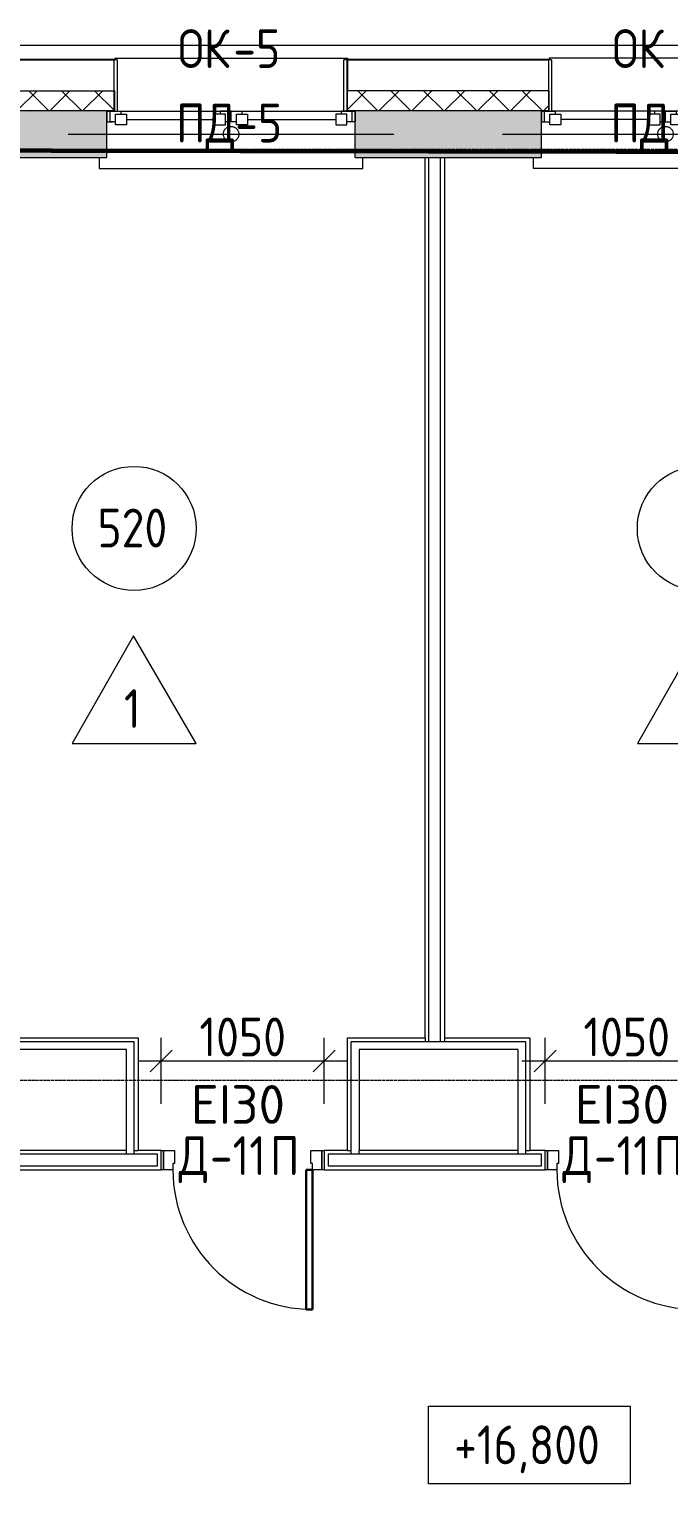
# Model space of a CAD drawing. Header units: millimetres. Extents: x -56773 to 221258, y -262288 to 26541.
# Drawn here: x 16107 to 20231, y -249509 to -240132 of the extents above; entities that cross this region are included whole.
import ezdxf

# ---------------------------------------------------------------- set-up
doc = ezdxf.new("R2010")
doc.units = ezdxf.units.MM
doc.linetypes.add('ADSK_Линия сетки', pattern=[25, 20, -2.5, 0, -2.5])
doc.linetypes.add('ADSK_Невидимые', pattern=[5, 3, -2])
for name, color, linetype, lineweight in [('3.1 Штукатурка внешн стен для инвесторов', 5, 'Continuous', 60), ('_ Окна', 7, 'Continuous', 18), ('Аннотация', 7, 'Continuous', 20), ('Двери', 7, 'Continuous', 9), ('Марки дверей', 7, 'Continuous', 20), ('Марки окон', 7, 'Continuous', 20), ('Марки помещений', 7, 'Continuous', 20), ('Обобщенные модели', 7, 'ADSK_Невидимые', 18), ('Окна', 7, 'Continuous', 9), ('Оси', 7, 'Continuous', 9), ('Отметки', 7, 'Continuous', 9), ('Панели витража', 7, 'Continuous', 9), ('Размеры', 7, 'Continuous', 9), ('Стены внутренние', 7, 'Continuous', 18), ('Стены наружные', 7, 'Continuous', 18), ('Стены несущие', 7, 'Continuous', 30), ('Стены отделка', 7, 'Continuous', 30), ('Стены штриховка', 7, 'Continuous', 9)]:
    doc.layers.add(name, color=color, linetype=linetype, lineweight=lineweight)
doc.styles.add('GOST Common_2', font='', dxfattribs={"width": 0.9, "height": 250})
doc.styles.add('ISOCPEUR', font='isocpeur.ttf', dxfattribs={"height": 250})
doc.styles.get('GOST Common_2').set_extended_font_data('GOST Common')
doc.dimstyles.new('ADSK_Основной_2_5_мм', dxfattribs={"dimscale": 304.8, "dimtxt": 251.428749, "dimasz": 0.463911, "dimexe": 0.492126, "dimexo": 0.984252, "dimgap": 0.098425, "dimtad": 1, "dimrnd": 0.01, "dimdsep": 46, "dimtxsty": 'GOST Common_2', "dimblk1": 'OBLIQUE', "dimblk2": 'OBLIQUE', "dimsah": 1, "dimcen": 0.09, "dimdle": 0.492126, "dimazin": 2, "dimtfac": 1, "dimtdec": 4, "dimtix": 1, "dimtmove": 0, "dimatfit": 3, "dimfxl": 1, "dimtvp": 1, "dimtolj": 1, "dimtzin": 0, "dimlwd": 20, "dimlwe": 20, "dimarcsym": 2})

# ---------------------------------------------------------------- blocks, each defined once
blk = doc.blocks.new('ОКНО L03 _2СТ_RS - ОК-5_1600х2000h-3556607-Маркировочный 5-й')
at = {"layer": '_ Окна'}
for p, q in [((-838.1, -149), (-838.1, -79)), ((-838.1, -79), (-803.1, -79)), ((-818.1, -79), (-818.1, -149)), ((-783.1, -79), (-818.1, -79)), ((-713.1, -59), (-783.1, -59)), ((-783.1, -59), (-783.1, -129)), ((-713.1, -129), (-713.1, -59)), ((-143.1, -129), (-143.1, -59)), ((-143.1, -59), (-73.1, -59)), ((-73.1, -59), (-73.1, -129)), ((-38.1, -79), (-73.1, -79)), ((-38.1, -79), (-38.1, -149)), ((-38.1, -79), (-38.1, -149)), ((-3.1, -79), (-38.1, -79)), ((66.9, -59), (-3.1, -59)), ((-3.1, -59), (-3.1, -129)), ((66.9, -129), (66.9, -59)), ((636.9, -129), (636.9, -59)), ((636.9, -59), (706.9, -59)), ((706.9, -59), (706.9, -129)), ((741.9, -79), (706.9, -79)), ((761.9, -79), (726.9, -79)), ((741.9, -79), (741.9, -149)), ((761.9, -149), (761.9, -79)), ((-838.1, -149), (-833.1, -149)), ((-818.1, -149), (-748.1, -149)), ((-783.1, -129), (-713.1, -129)), ((-748.1, -149), (-748.1, -129)), ((-713.1, -94), (-143.1, -94)), ((-73.1, -129), (-143.1, -129)), ((-108.1, -149), (-108.1, -129)), ((-38.1, -149), (-108.1, -149)), ((-38.1, -149), (31.9, -149)), ((-3.1, -129), (66.9, -129)), ((31.9, -149), (31.9, -129)), ((66.9, -94), (636.9, -94)), ((706.9, -129), (636.9, -129)), ((671.9, -149), (671.9, -129)), ((741.9, -149), (671.9, -149)), ((761.9, -149), (756.9, -149))]:
    blk.add_line(p, q, dxfattribs=at)
blk = doc.blocks.new('Подоконник_ - ПД-5-3556614-Маркировочный 5-й')
at = {"layer": 'Окна'}
for p, q in [((-850, 300), (850, 300)), ((-850, 229), (-850, 300)), ((850, 300), (850, 229))]:
    blk.add_line(p, q, dxfattribs=at)
blk = doc.blocks.new('ОКНО L03 _2СТ_RS - ОК-5_1600х2000h-3556615-Маркировочный 5-й')
at = {"layer": '_ Окна'}
for p, q in [((-838.1, 149), (-838.1, 79)), ((-838.1, 149), (-833.1, 149)), ((-818.1, 149), (-748.1, 149)), ((-818.1, 79), (-818.1, 149)), ((-783.1, 59), (-783.1, 129)), ((-783.1, 129), (-713.1, 129)), ((-748.1, 149), (-748.1, 129)), ((-713.1, 129), (-713.1, 59)), ((-713.1, 94), (-143.1, 94)), ((-143.1, 129), (-143.1, 59)), ((-73.1, 129), (-143.1, 129)), ((-108.1, 149), (-108.1, 129)), ((-38.1, 149), (-108.1, 149)), ((-73.1, 59), (-73.1, 129)), ((-38.1, 79), (-38.1, 149)), ((-38.1, 149), (31.9, 149)), ((-38.1, 79), (-38.1, 149)), ((-3.1, 59), (-3.1, 129)), ((-3.1, 129), (66.9, 129)), ((31.9, 149), (31.9, 129)), ((66.9, 129), (66.9, 59)), ((66.9, 94), (636.9, 94)), ((636.9, 129), (636.9, 59)), ((706.9, 129), (636.9, 129)), ((671.9, 149), (671.9, 129)), ((741.9, 149), (671.9, 149)), ((706.9, 59), (706.9, 129)), ((741.9, 79), (741.9, 149)), ((761.9, 149), (756.9, 149)), ((761.9, 149), (761.9, 79)), ((-838.1, 79), (-803.1, 79)), ((-783.1, 79), (-818.1, 79)), ((-713.1, 59), (-783.1, 59)), ((-143.1, 59), (-73.1, 59)), ((-38.1, 79), (-73.1, 79)), ((-3.1, 79), (-38.1, 79)), ((66.9, 59), (-3.1, 59)), ((636.9, 59), (706.9, 59)), ((741.9, 79), (706.9, 79)), ((761.9, 79), (726.9, 79))]:
    blk.add_line(p, q, dxfattribs=at)
blk = doc.blocks.new('Подоконник_ - ПД-5-3556619-Маркировочный 5-й')
at = {"layer": 'Окна'}
for p, q in [((-850, -229), (-850, -300)), ((850, -300), (850, -229)), ((-850, -300), (850, -300))]:
    blk.add_line(p, q, dxfattribs=at)
blk = doc.blocks.new('Отлив_ - ОЦC-3495648-Маркировочный 5-й')
at = {"layer": 'Окна'}
for p, q in [((-750, 0), (-745, 0)), ((-725, 0), (735, 0)), ((-750, -328.5), (-750, -131)), ((-750, -341), (-750, -333.5)), ((-750, -341), (750, -341)), ((-750, -341), (750, -341)), ((750, -341), (750, -333.5))]:
    blk.add_line(p, q, dxfattribs=at)
blk = doc.blocks.new('Отлив_ - ОЦC-3495650-Маркировочный 5-й')
at = {"layer": 'Окна'}
for p, q in [((-750, 341), (-750, 333.5)), ((-750, 341), (750, 341)), ((-750, 341), (750, 341)), ((750, 341), (750, 333.5)), ((750, 328.5), (750, 131)), ((-735, 0), (725, 0)), ((745, 0), (750, 0))]:
    blk.add_line(p, q, dxfattribs=at)
blk = doc.blocks.new('Дверь однопольная противопожарная - Д-11П 1100х2200 Дверной блок однопольный глухой_ EI30_ правое открывание-2274260-Маркировочный 5-й')
at = {"layer": 'Двери', "lineweight": 30}
for p, q in [((-450, 962.5), (-410, 962.5)), ((-450, 62.5), (-450, 962.5)), ((-410, 962.5), (-410, 62.5)), ((-410, 62.5), (-450, 62.5))]:
    blk.add_line(p, q, dxfattribs=at)
at = {"layer": 'Двери'}
for p, q in [((-525, 62.5), (-510, 62.5)), ((-525, -62.5), (-525, 62.5)), ((-510, 62.5), (-450, 62.5)), ((-510, -62.5), (-510, 62.5)), ((-510, 62.5), (-510, -62.5)), ((-450, 62.5), (-450, 22.5)), ((-450, 22.5), (-440, 22.5)), ((-440, 22.5), (-440, -62.5)), ((440, 22.5), (450, 22.5)), ((440, -62.5), (440, 22.5)), ((450, 62.5), (510, 62.5)), ((450, 22.5), (450, 62.5)), ((510, 62.5), (510, -62.5)), ((510, 62.5), (525, 62.5)), ((510, -62.5), (510, 62.5)), ((525, 62.5), (525, -62.5)), ((-510, -62.5), (-525, -62.5)), ((-440, -62.5), (-510, -62.5)), ((510, -62.5), (440, -62.5)), ((525, -62.5), (510, -62.5))]:
    blk.add_line(p, q, dxfattribs=at)
blk.add_arc((-450, 62.5), 900, 0, 90, dxfattribs=at)
blk = doc.blocks.new('Обобщенные модели 10 - Обобщенные модели 10-1218172-Маркировочный 5-й')
at = {"layer": 'Обобщенные модели'}
for p, q in [((16665, 9984), (16645, 9984)), ((16645, 9984), (16645, 9654)), ((16665, 9984), (16665, 9654)), ((18145, 9984), (18125, 9984)), ((18125, 9984), (18125, 9654)), ((18145, 9984), (18145, 9654)), ((19465, 9984), (19445, 9984)), ((19445, 9984), (19445, 9654)), ((19465, 9984), (19465, 9654)), ((16645, 9654), (16665, 9654)), ((18125, 9654), (18145, 9654)), ((19445, 9654), (19465, 9654))]:
    blk.add_line(p, q, dxfattribs=at)
blk = doc.blocks.new('Системная панель - 1_Алюминиевая панель RAL 1013-3044054-Маркировочный 5-й')
at = {"layer": 'Панели витража', "lineweight": 18}
for p, q in [((-1735, 2.5), (1735, 2.5)), ((-1735, -2.5), (-1735, 2.5)), ((1735, -2.5), (1735, 2.5)), ((1735, -2.5), (-1735, -2.5))]:
    blk.add_line(p, q, dxfattribs=at)
blk = doc.blocks.new('Системная панель - 1_Алюминиевая панель гладкая RAL 1013-3044055-Маркировочный 5-й')
at = {"layer": 'Панели витража', "lineweight": 18}
for p, q in [((-100, 2.5), (100, 2.5)), ((-100, -2.5), (-100, 2.5)), ((100, -2.5), (100, 2.5)), ((100, -2.5), (-100, -2.5))]:
    blk.add_line(p, q, dxfattribs=at)
blk = doc.blocks.new('Системная панель - 1_Алюминиевая панель RAL 1013-3044056-Маркировочный 5-й')
at = {"layer": 'Панели витража', "lineweight": 18}
for p, q in [((-450, 2.5), (450, 2.5)), ((-450, -2.5), (-450, 2.5)), ((450, -2.5), (450, 2.5)), ((450, -2.5), (-450, -2.5))]:
    blk.add_line(p, q, dxfattribs=at)
blk = doc.blocks.new('Обобщенные модели 13 - Обобщенные модели 1-3016844-Маркировочный 5-й')
at = {"layer": 'Обобщенные модели'}
blk.add_line((13072.5, 10077.5), (41527.5, 10077.5), dxfattribs=at)
blk = doc.blocks.new('BS_Перемычка металлическая - BS_Перемычка металлическая-3881251-Маркировочный 5-й')
at = {"layer": 'Обобщенные модели', "linetype": 'ADSK_Невидимые', "lineweight": 18}
blk.add_line((-1050, 0), (1050, 0), dxfattribs=at)
blk.add_circle((0, 0), 50, dxfattribs=at)
blk = doc.blocks.new('ADSK_Марка_Помещение_ОдноЗначение - Номер-159740-Маркировочный 5-й')
at = {"layer": 'Марки помещений'}
blk.add_circle((0, 0), 4, dxfattribs=at)
blk = doc.blocks.new('_Oblique')
at = {"color": 0, "linetype": 'ByBlock', "lineweight": -2}
blk.add_line((-0.5, -0.5), (0.5, 0.5), dxfattribs=at)
blk = doc.blocks.new('*D6864')
at = {"layer": 'Defpoints', "color": 0, "lineweight": 25, "transparency": 16777216}
for p in [(18009.4, -246782.8), (16959.4, -247358.7), (18009.4, -247358.7)]:
    blk.add_point(p, dxfattribs=at)
at = {"layer": 'Размеры', "color": 0, "lineweight": 20, "transparency": 16777216}
for p, q in [((16959.4, -247058.7), (16959.4, -246632.8)), ((18009.4, -247058.7), (18009.4, -246632.8)), ((16809.4, -246782.8), (18159.4, -246782.8))]:
    blk.add_line(p, q, dxfattribs=at)
at = {"layer": 'Размеры', "color": 0, "lineweight": 20, "transparency": 16777216, "xscale": 141.4, "yscale": 141.4, "zscale": 141.4, "rotation": 180}
blk.add_blockref('_Oblique', (16959.4, -246782.8), dxfattribs=at)
at = {"layer": 'Размеры', "color": 0, "lineweight": 20, "transparency": 16777216, "xscale": 141.4, "yscale": 141.4, "zscale": 141.4}
blk.add_blockref('_Oblique', (18009.4, -246782.8), dxfattribs=at)
at = {"layer": 'Размеры', "color": 0, "lineweight": 9, "transparency": 16777216, "insert": (17484.4, -246627.8), "char_height": 250, "width": 700.591, "attachment_point": 5, "style": 'GOST Common_2'}
blk.add_mtext('\\A1;1050', dxfattribs=at)
blk = doc.blocks.new('*D6865')
at = {"layer": 'Defpoints', "color": 0, "lineweight": 25, "transparency": 16777216}
for p in [(20484.4, -246782.8), (19434.4, -247358.7), (20484.4, -247358.7)]:
    blk.add_point(p, dxfattribs=at)
at = {"layer": 'Размеры', "color": 0, "lineweight": 20, "transparency": 16777216}
for p, q in [((19434.4, -247058.7), (19434.4, -246632.8)), ((20484.4, -247058.7), (20484.4, -246632.8)), ((19284.4, -246782.8), (20634.4, -246782.8))]:
    blk.add_line(p, q, dxfattribs=at)
at = {"layer": 'Размеры', "color": 0, "lineweight": 20, "transparency": 16777216, "xscale": 141.4, "yscale": 141.4, "zscale": 141.4, "rotation": 180}
blk.add_blockref('_Oblique', (19434.4, -246782.8), dxfattribs=at)
at = {"layer": 'Размеры', "color": 0, "lineweight": 20, "transparency": 16777216, "xscale": 141.4, "yscale": 141.4, "zscale": 141.4}
blk.add_blockref('_Oblique', (20484.4, -246782.8), dxfattribs=at)
at = {"layer": 'Размеры', "color": 0, "lineweight": 9, "transparency": 16777216, "insert": (19959.4, -246627.8), "char_height": 250, "width": 700.591, "attachment_point": 5, "style": 'GOST Common_2'}
blk.add_mtext('\\A1;1050', dxfattribs=at)
blk = doc.blocks.new('ADSK_Марка_Помещение_ТипПола_ГОСТ21-501-2011 - Отделка пола-1456712-Маркировочный 5-й')
at = {"layer": 'Марки помещений'}
for p, q in [((0, 6.934), (-3.965, 0)), ((4.041, 0), (0, 6.934)), ((-3.965, 0), (4.041, 0))]:
    blk.add_line(p, q, dxfattribs=at)
blk = doc.blocks.new('Высотные отметки - Рамка-12095-Маркировочный 5-й')
at = {"layer": 'Аннотация', "lineweight": 20}
for p, q in [((-6.5, 0), (-6.5, 5)), ((-6.5, 5), (6.5, 5)), ((6.5, 5), (6.5, 0)), ((6.5, 0), (-6.5, 0))]:
    blk.add_line(p, q, dxfattribs=at)

msp = doc.modelspace()

# ---------------------------------------------------------------- hatches: boundary and pattern name
at = {"layer": 'Стены внутренние', "lineweight": 9}
h = msp.add_hatch(dxfattribs=at)
h.set_pattern_fill('FP_2', color=256, style=0, pattern_type=2)
h.set_pattern_definition([(45, (9.36, -250313.7), (84.18955, 308.69595), [396.875, -79.375, 3.353, -76.022])])
h.paths.add_polyline_path([(41759.3615, -240958.7359), (42009.3615, -240958.7359), (42009.3615, -240658.7359), (39009.3615, -240659.7359), (39009.3615, -240958.7359), (41734.3615, -240958.7359)])
h.paths.add_polyline_path([(31409.3615, -240958.7359), (31409.3615, -240659.7359), (30209.3615, -240659.7359), (30209.3615, -240958.7359), (31138.4945, -240958.7359)])
h.paths.add_polyline_path([(34509.3615, -240958.7359), (34609.3615, -240958.7359), (34609.3615, -240659.7359), (33009.3615, -240659.7359), (33009.3615, -240958.7359), (34434.3615, -240958.7359)])
h.paths.add_polyline_path([(36209.3615, -240958.7359), (37409.3615, -240958.7359), (37409.3615, -240659.7359), (36209.3615, -240659.7359)])
h.paths.add_polyline_path([(22134.3615, -240958.7359), (22609.3615, -240958.7359), (22609.3615, -240659.7359), (21009.3615, -240659.7359), (21009.3615, -240958.7359), (22109.3615, -240958.7359)])
h.paths.add_polyline_path([(24209.3615, -240958.7359), (25409.3615, -240958.7359), (25409.3615, -240659.7359), (24209.3615, -240659.7359)])
h.paths.add_polyline_path([(28609.3615, -240958.7359), (28609.3615, -240659.7359), (27009.3615, -240659.7359), (27009.3615, -240958.7359), (28250.6673, -240958.7359)])
h.paths.add_polyline_path([(18209.3615, -240958.7359), (19409.3615, -240958.7359), (19409.3615, -240659.7359), (18209.3615, -240659.7359), (18209.3615, -240854.1935)])
h.paths.add_polyline_path([(15609.3615, -240958.7359), (15609.3615, -240708.7359), (16009.3615, -240708.7359), (16009.3615, -240958.7359), (16609.3615, -240958.7359), (16609.3615, -240659.7359), (12609.3615, -240658.7359), (12609.3615, -240958.7359), (14609.3615, -240958.7359), (14609.3615, -240708.7359), (15009.3615, -240708.7359), (15009.3615, -240958.7359), (15584.3615, -240958.7359)])
at = {"layer": 'Стены наружные', "lineweight": 9}
h = msp.add_hatch(dxfattribs=at)
h.set_pattern_fill('FP_4', color=256, style=0, pattern_type=2)
h.set_pattern_definition([(45, (9.36, -250313.7), (-106.066, 106.066), []), (135, (9.36, -250313.7), (-106.066, -106.066), [])])
h.paths.add_polyline_path([(41829.3615, -240658.7359), (41829.3615, -240528.7359), (38959.3615, -240528.7359), (38959.3615, -240658.7359), (41245.8893, -240658.7359)])
h.paths.add_polyline_path([(31459.3615, -240658.7359), (31459.3615, -240528.7359), (30159.3615, -240528.7359), (30159.3615, -240658.7359), (31138.4945, -240658.7359)])
h.paths.add_polyline_path([(32959.3615, -240658.7359), (34659.3615, -240658.7359), (34659.3615, -240528.7359), (32959.3615, -240528.7359)])
h.paths.add_polyline_path([(36914.1487, -240658.7359), (37459.3615, -240658.7359), (37459.3615, -240528.7359), (36159.3615, -240528.7359), (36159.3615, -240658.7359)])
h.paths.add_polyline_path([(25459.3615, -240658.7359), (25459.3615, -240528.7359), (24159.3615, -240528.7359), (24159.3615, -240658.7359), (25362.8402, -240658.7359)])
h.paths.add_polyline_path([(28250.6673, -240658.7359), (28659.3615, -240658.7359), (28659.3615, -240528.7359), (26959.3615, -240528.7359), (26959.3615, -240658.7359)])
h.paths.add_polyline_path([(20959.3615, -240658.7359), (22659.3615, -240658.7359), (22659.3615, -240528.7359), (20959.3615, -240528.7359)])
h.paths.add_polyline_path([(13811.5318, -240658.7359), (16659.3615, -240658.7359), (16659.3615, -240528.7359), (12789.3615, -240528.7359), (12789.3615, -240658.7359)])
h.paths.add_polyline_path([(19459.3615, -240658.7359), (19459.3615, -240528.7359), (18159.3615, -240528.7359), (18159.3615, -240658.7359), (18865.2292, -240658.7359)])

# ---------------------------------------------------------------- linework, layer by layer
at = {"layer": '3.1 Штукатурка внешн стен для инвесторов'}
msp.add_lwpolyline([(12609.3615, -246633.7359), (12609.3615, -240908.7359), (41734.3615, -240958.7359)], dxfattribs=at)
at = {"layer": 'Оси', "color": 253, "linetype": 'ADSK_Линия сетки', "lineweight": 5, "true_color": 0xaaaaaa}
for p, q in [((62528.5982, -240908.7359), (-25230.7352, -240908.7359)), ((62528.5982, -246908.7359), (-25230.7352, -246908.7359))]:
    msp.add_line(p, q, dxfattribs=at)
at = {"layer": 'Стены несущие', "lineweight": 9}
for p, q in [((16609.3615, -240659.7359), (16659.3615, -240659.7359)), ((16609.3615, -240958.7359), (16609.3615, -240659.7359)), ((16659.3615, -240658.7359), (16659.3615, -240659.7359)), ((18159.3615, -240658.7359), (18159.3615, -240659.7359)), ((18159.3615, -240659.7359), (18209.3615, -240659.7359)), ((18209.3615, -240958.7359), (18209.3615, -240659.7359)), ((19409.3615, -240659.7359), (19459.3615, -240659.7359)), ((19409.3615, -240958.7359), (19409.3615, -240659.7359)), ((19459.3615, -240658.7359), (19459.3615, -240659.7359)), ((16009.3615, -240958.7359), (16609.3615, -240958.7359)), ((18209.3615, -240958.7359), (18659.3615, -240958.7359)), ((18659.3615, -246633.7359), (18659.3615, -240958.7359)), ((18784.3615, -240958.7359), (19409.3615, -240958.7359)), ((18784.3615, -240958.7359), (18784.3615, -246633.7359)), ((16734.3615, -246708.7359), (14659.3615, -246708.7359)), ((16734.3615, -247358.7359), (16734.3615, -246708.7359)), ((18234.3615, -246708.7359), (18234.3615, -247358.7359)), ((19259.3615, -246708.7359), (18234.3615, -246708.7359)), ((19259.3615, -247358.7359), (19259.3615, -246708.7359)), ((16734.3615, -247358.7359), (14659.3615, -247358.7359)), ((16959.3615, -247358.7359), (16809.3615, -247358.7359)), ((18159.3615, -247358.7359), (18009.3615, -247358.7359)), ((19259.3615, -247358.7359), (18234.3615, -247358.7359)), ((19434.3615, -247358.7359), (19334.3615, -247358.7359)), ((14509.3615, -247483.7359), (16959.3615, -247483.7359)), ((18009.3615, -247483.7359), (19434.3615, -247483.7359))]:
    msp.add_line(p, q, dxfattribs=at)
at = {"layer": 'Стены отделка', "lineweight": 9}
for p, q in [((12609.3615, -240528.7359), (16659.3615, -240528.7359)), ((16659.3615, -240658.7359), (16659.3615, -240528.7359)), ((19459.3615, -240528.7359), (18159.3615, -240528.7359)), ((18159.3615, -240658.7359), (18159.3615, -240528.7359)), ((19459.3615, -240658.7359), (19459.3615, -240528.7359)), ((15709.3615, -246633.7359), (16809.3615, -246633.7359)), ((16809.3615, -246633.7359), (16809.3615, -247358.7359)), ((18159.3615, -247358.7359), (18159.3615, -246633.7359)), ((18159.3615, -246633.7359), (18659.3615, -246633.7359)), ((18784.3615, -246633.7359), (19334.3615, -246633.7359)), ((19334.3615, -246633.7359), (19334.3615, -247358.7359))]:
    msp.add_line(p, q, dxfattribs=at)
at = {"layer": 'Стены штриховка', "lineweight": 9}
for p, q in [((16659.3615, -240658.7359), (12789.3615, -240658.7359)), ((19459.3615, -240658.7359), (18159.3615, -240658.7359)), ((18659.3615, -240958.7359), (18784.3615, -240958.7359)), ((18684.3615, -246658.7359), (18684.3615, -240958.7359)), ((18759.3615, -246658.7359), (18759.3615, -240958.7359)), ((16784.3615, -246658.7359), (14609.3615, -246658.7359)), ((16784.3615, -247383.7359), (16784.3615, -246658.7359)), ((18184.3615, -247383.7359), (18184.3615, -246658.7359)), ((19309.3615, -246658.7359), (18184.3615, -246658.7359)), ((18659.3615, -246633.7359), (18659.3615, -246658.7359)), ((18784.3615, -246633.7359), (18784.3615, -246658.7359)), ((19309.3615, -247383.7359), (19309.3615, -246658.7359)), ((16734.3615, -247383.7359), (16734.3615, -247358.7359)), ((16784.3615, -247358.7359), (16809.3615, -247358.7359)), ((18159.3615, -247358.7359), (18184.3615, -247358.7359)), ((18234.3615, -247383.7359), (18234.3615, -247358.7359)), ((19259.3615, -247383.7359), (19259.3615, -247358.7359)), ((19309.3615, -247358.7359), (19334.3615, -247358.7359)), ((16934.3615, -247383.7359), (14534.3615, -247383.7359)), ((14534.3615, -247458.7359), (16934.3615, -247458.7359)), ((16934.3615, -247458.7359), (16934.3615, -247383.7359)), ((19409.3615, -247383.7359), (18034.3615, -247383.7359)), ((18034.3615, -247383.7359), (18034.3615, -247458.7359)), ((18034.3615, -247458.7359), (19409.3615, -247458.7359)), ((19409.3615, -247458.7359), (19409.3615, -247383.7359))]:
    msp.add_line(p, q, dxfattribs=at)

# ---------------------------------------------------------------- block references
at = {"layer": 'Двери', "color": 8, "true_color": 0x7f7f7f, "rotation": 180}
for p in [(17484.3615, -247421.2359), (19959.3615, -247421.2359)]:
    msp.add_blockref('Дверь однопольная противопожарная - Д-11П 1100х2200 Дверной блок однопольный глухой_ EI30_ правое открывание-2274260-Маркировочный 5-й', p, dxfattribs=at)
at = {"layer": 'Марки помещений', "xscale": 99.99999999999993, "yscale": 99.99999999999993, "zscale": 99.99999999999993}
for name, p in [('ADSK_Марка_Помещение_ОдноЗначение - Номер-159740-Маркировочный 5-й', (16784.1508, -243350.2212)), ('ADSK_Марка_Помещение_ОдноЗначение - Номер-159740-Маркировочный 5-й', (20428.0307, -243350.2212)), ('ADSK_Марка_Помещение_ТипПола_ГОСТ21-501-2011 - Отделка пола-1456712-Маркировочный 5-й', (16780.6455, -244736.2858)), ('ADSK_Марка_Помещение_ТипПола_ГОСТ21-501-2011 - Отделка пола-1456712-Маркировочный 5-й', (20424.5253, -244736.2858))]:
    msp.add_blockref(name, p, dxfattribs=at)
at = {"layer": 'Обобщенные модели'}
for name in ['Обобщенные модели 13 - Обобщенные модели 1-3016844-Маркировочный 5-й', 'Обобщенные модели 10 - Обобщенные модели 10-1218172-Маркировочный 5-й']:
    msp.add_blockref(name, (9.3615, -250313.7049), dxfattribs=at)
at = {"layer": 'Обобщенные модели', "linetype": 'ADSK_Невидимые', "lineweight": 18}
for p in [(17409.3615, -240808.7359), (20209.3615, -240808.7359)]:
    msp.add_blockref('BS_Перемычка металлическая - BS_Перемычка металлическая-3881251-Маркировочный 5-й', p, dxfattribs=at)
at = {"layer": 'Окна'}
for name, p in [('Отлив_ - ОЦC-3495650-Маркировочный 5-й', (17409.3615, -240659.7359)), ('ОКНО L03 _2СТ_RS - ОК-5_1600х2000h-3556615-Маркировочный 5-й', (17447.4615, -240808.7359))]:
    msp.add_blockref(name, p, dxfattribs=at)
at = {"layer": 'Окна', "rotation": 180}
for name, p in [('Отлив_ - ОЦC-3495648-Маркировочный 5-й', (20209.3615, -240659.7359)), ('ОКНО L03 _2СТ_RS - ОК-5_1600х2000h-3556607-Маркировочный 5-й', (20171.2615, -240808.7359))]:
    msp.add_blockref(name, p, dxfattribs=at)
at = {"layer": 'Окна', "color": 7, "true_color": 0xffffff}
msp.add_blockref('Подоконник_ - ПД-5-3556619-Маркировочный 5-й', (17409.3615, -240729.7359), dxfattribs=at)
at = {"layer": 'Окна', "color": 7, "true_color": 0xffffff, "rotation": 180}
msp.add_blockref('Подоконник_ - ПД-5-3556614-Маркировочный 5-й', (20209.3615, -240729.7359), dxfattribs=at)
at = {"layer": 'Отметки', "lineweight": 20, "xscale": 99.99999999999993, "yscale": 99.99999999999993, "zscale": 99.99999999999993}
msp.add_blockref('Высотные отметки - Рамка-12095-Маркировочный 5-й', (19332.8296, -249508.7625), dxfattribs=at)
at = {"layer": 'Панели витража', "lineweight": 18}
for name, p in [('Системная панель - 1_Алюминиевая панель RAL 1013-3044054-Маркировочный 5-й', (14724.3615, -240328.7359)), ('Системная панель - 1_Алюминиевая панель гладкая RAL 1013-3044055-Маркировочный 5-й', (16559.3615, -240328.7359)), ('Системная панель - 1_Алюминиевая панель гладкая RAL 1013-3044055-Маркировочный 5-й', (18259.3615, -240328.7359)), ('Системная панель - 1_Алюминиевая панель RAL 1013-3044056-Маркировочный 5-й', (18809.3615, -240328.7359)), ('Системная панель - 1_Алюминиевая панель гладкая RAL 1013-3044055-Маркировочный 5-й', (19359.3615, -240328.7359))]:
    msp.add_blockref(name, p, dxfattribs=at)

# ---------------------------------------------------------------- texts
at = {"layer": 'Марки дверей', "color": 1, "lineweight": 5, "true_color": 0xff0000, "char_height": 250, "width": 737.5525, "attachment_point": 1, "style": 'ISOCPEUR'}
for insert in [(17149.9912, -246938.0186), (19624.9912, -246938.0186)]:
    msp.add_mtext('EI30', dxfattribs=dict(at, insert=insert))
at = {"layer": 'Марки дверей', "lineweight": 5, "char_height": 250, "attachment_point": 1, "style": 'GOST Common_2'}
for s, insert, width in [('\\fGOST Common|b0|i0|c204|p34|;\\W.9;Д', (17070.4912, -247268.1092), 245.316375), ('-11', (17272.8975, -247268.1092), 468.987187), ('\\fGOST Common|b0|i0|c204|p34|;\\W.9;П', (17659.8506, -247268.1092), 216.455625), ('\\fGOST Common|b0|i0|c204|p34|;\\W.9;Д', (19545.4912, -247268.1092), 245.316375), ('-11', (19747.8975, -247268.1092), 468.987187), ('\\fGOST Common|b0|i0|c204|p34|;\\W.9;П', (20134.8506, -247268.1092), 216.455625)]:
    msp.add_mtext(s, dxfattribs=dict(at, insert=insert, width=width))
at = {"layer": 'Марки окон', "lineweight": 5, "char_height": 250, "attachment_point": 1, "style": 'GOST Common_2'}
for s, insert, width in [('ОК', (17066.4541, -240132.7608), 432.91125), ('-5', (17423.6416, -240132.7608), 389.620125), ('ОК', (19866.4541, -240132.7608), 432.91125), ('ПД', (17054.7541, -240612.7228), 461.772), ('-5', (17435.7541, -240612.7228), 389.620125), ('ПД', (19854.7541, -240612.7228), 461.772)]:
    msp.add_mtext(s, dxfattribs=dict(at, insert=insert, width=width))
at = {"layer": 'Марки помещений', "lineweight": 9, "char_height": 250, "attachment_point": 1, "style": 'GOST Common_2'}
for s, insert, width in [('520', (16547.8936, -243222.4961), 584.430187), ('\\fGOST Common|b0|i0|c204|p34|;\\W.9;1', (16718.7131, -244386.2766), 137.088562)]:
    msp.add_mtext(s, dxfattribs=dict(at, insert=insert, width=width))
at = {"layer": 'Отметки', "lineweight": 20, "insert": (18847.5834, -249132.0555), "char_height": 250, "width": 1164.590943, "attachment_point": 1, "line_spacing_factor": 1.022761, "style": 'GOST Common_2'}
msp.add_mtext('+16,800', dxfattribs=at)

# ---------------------------------------------------------------- dimensions: what is measured, and where the dimension line sits
at = {"layer": 'Размеры', "lineweight": 9}
for base, p1, p2, picture, middle in [((18009.3615, -246782.752), (16959.3615, -247358.7359), (18009.3615, -247358.7359), '*D6864', (17484.3615, -246627.752)), ((20484.3615, -246782.752), (19434.3615, -247358.7359), (20484.3615, -247358.7359), '*D6865', (19959.3615, -246627.752))]:
    dim = msp.add_linear_dim(base=base, p1=p1, p2=p2, dimstyle='ADSK_Основной_2_5_мм', override={"dimpost": '<>', "dimfxl": 1050}, dxfattribs=at)
    dim.commit()
    dim.dimension.update_dxf_attribs({"geometry": picture, "text_midpoint": middle})

doc.saveas('drawing.dxf')
